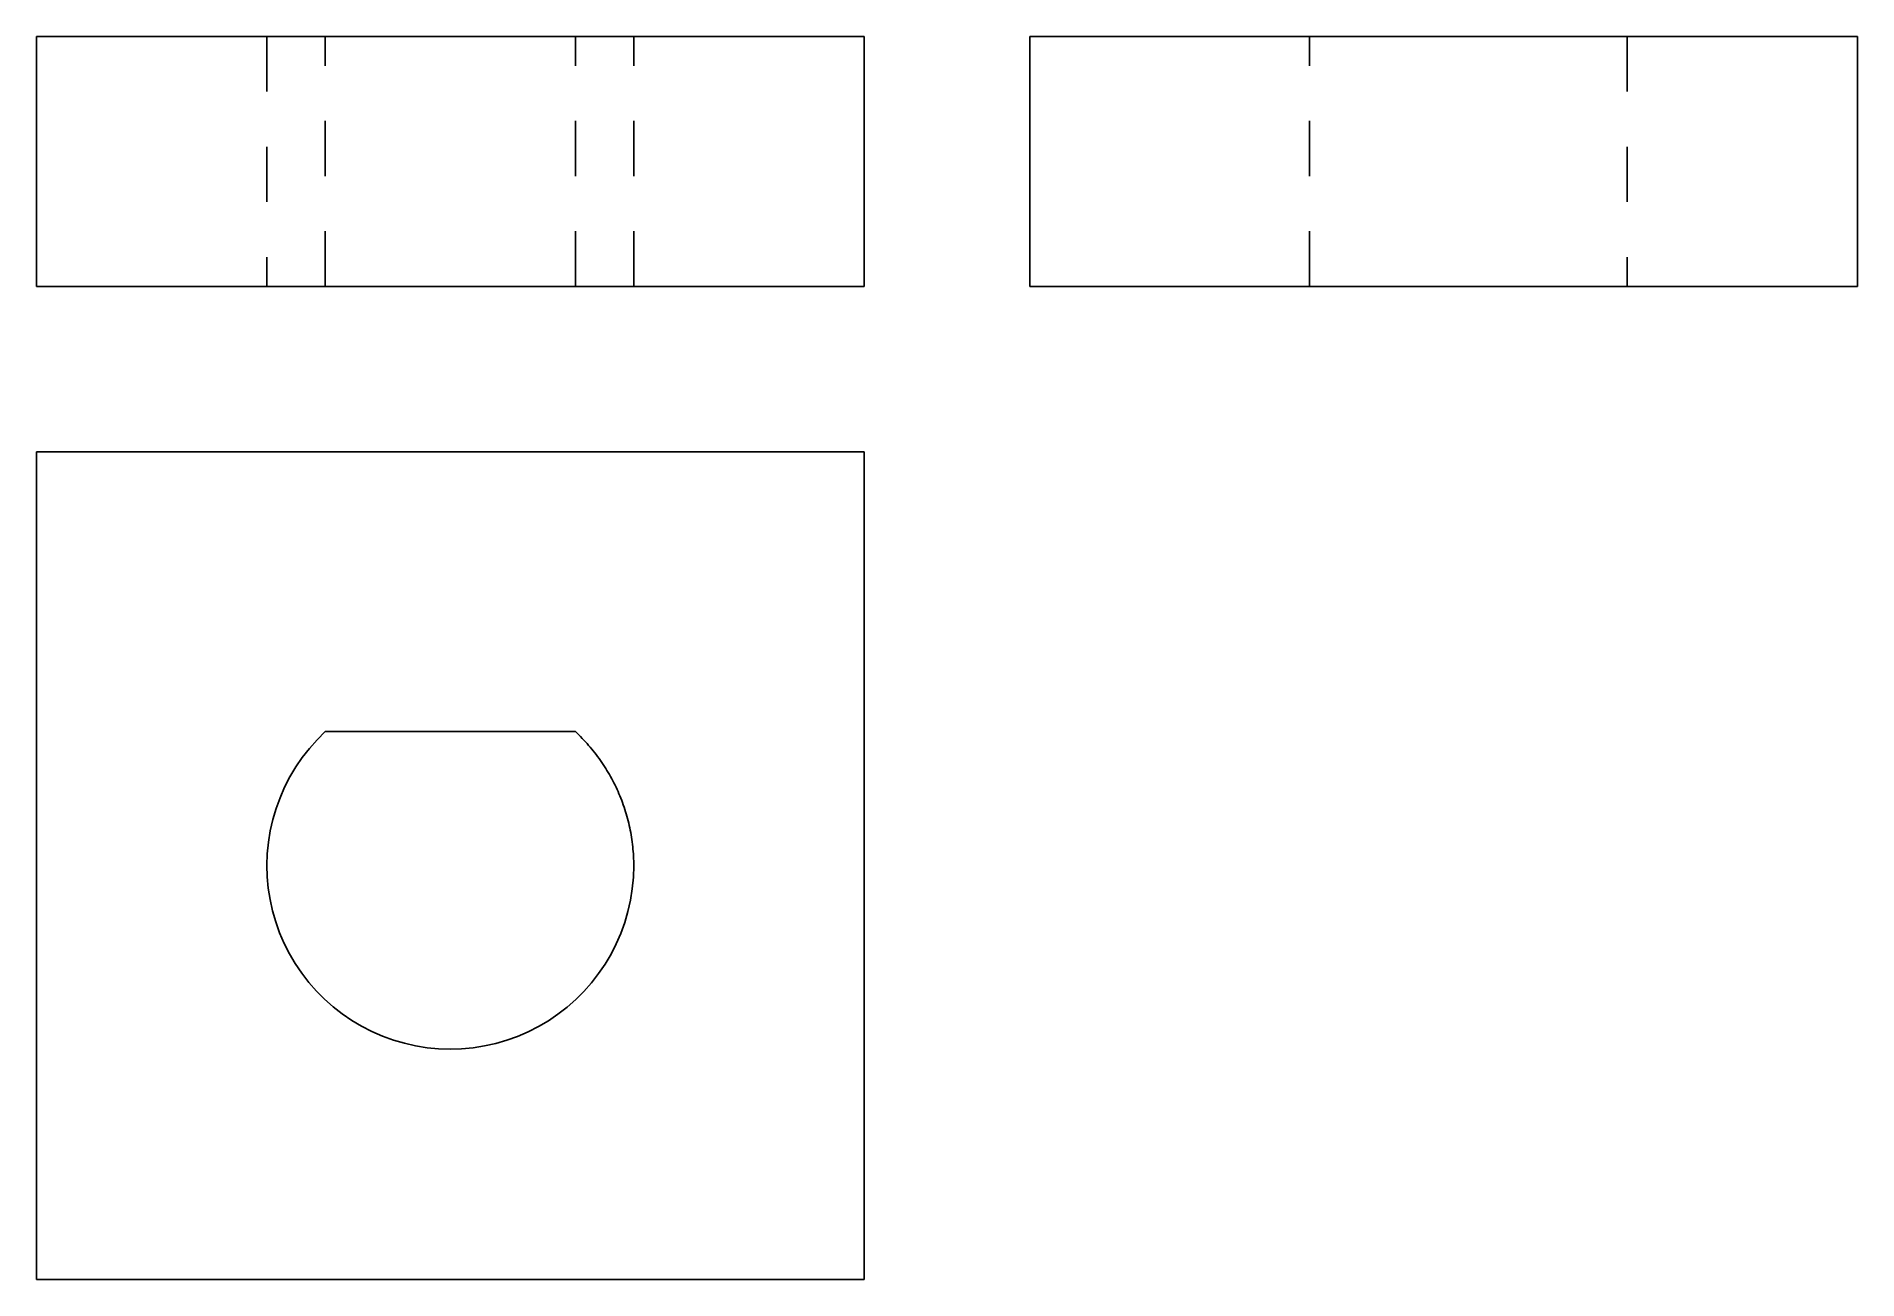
# Model space of a CAD drawing. Extents: x 0 to 3.3, y 0 to 2.25.
import ezdxf

# ---------------------------------------------------------------- set-up
doc = ezdxf.new("R2010")
doc.units = 0
doc.linetypes.add('HIDDEN', pattern=[0.075, 0.050025, -0.024975])
for name, color, linetype in [('FRONT', 7, 'CONTINUOUS'), ('FRONT_HID', 7, 'HIDDEN'), ('LEFT', 7, 'CONTINUOUS'), ('LEFT_HID', 7, 'HIDDEN'), ('TOP', 7, 'CONTINUOUS')]:
    doc.layers.add(name, color=color, linetype=linetype)

msp = doc.modelspace()

# ---------------------------------------------------------------- linework, layer by layer
at = {"layer": 'FRONT'}
for p, q in [((0, 1.8), (0, 2.253209)), ((1.5, 2.253209), (0, 2.253209)), ((1.5, 1.8), (1.5, 2.253209)), ((1.5, 1.8), (0, 1.8))]:
    msp.add_line(p, q, dxfattribs=at)
at = {"layer": 'FRONT_HID', "linetype": 'HIDDEN'}
for p, q in [((0.523395, 2.253209), (0.417646, 2.253209)), ((0.417646, 2.253209), (1.082354, 2.253209)), ((0.417646, 2.253209), (0.417646, 1.8)), ((0.976605, 2.253209), (0.523395, 2.253209)), ((0.523395, 1.8), (0.523395, 2.253209)), ((0.523395, 2.253209), (0.976605, 2.253209)), ((1.082354, 2.253209), (0.976605, 2.253209)), ((0.976605, 1.8), (0.976605, 2.253209)), ((1.082354, 1.8), (1.082354, 2.253209)), ((0.523395, 1.8), (0.417646, 1.8)), ((0.417646, 1.8), (1.082354, 1.8)), ((0.976605, 1.8), (0.523395, 1.8)), ((0.523395, 1.8), (0.976605, 1.8)), ((1.082354, 1.8), (0.976605, 1.8))]:
    msp.add_line(p, q, dxfattribs=at)
at = {"layer": 'LEFT'}
for p, q in [((1.8, 1.8), (1.8, 2.253209)), ((1.8, 2.253209), (3.3, 2.253209)), ((3.3, 1.8), (3.3, 2.253209)), ((1.8, 1.8), (3.3, 1.8))]:
    msp.add_line(p, q, dxfattribs=at)
at = {"layer": 'LEFT_HID', "linetype": 'HIDDEN'}
for p, q in [((2.221895, 2.253209), (2.219062, 2.253209)), ((2.219062, 2.253209), (2.221895, 2.253209)), ((2.224728, 2.253209), (2.221895, 2.253209)), ((2.221895, 2.253209), (2.224728, 2.253209)), ((2.227561, 2.253209), (2.224728, 2.253209)), ((2.224728, 2.253209), (2.227561, 2.253209)), ((2.230393, 2.253209), (2.227561, 2.253209)), ((2.227561, 2.253209), (2.230393, 2.253209)), ((2.233226, 2.253209), (2.230393, 2.253209)), ((2.230393, 2.253209), (2.233226, 2.253209)), ((2.236059, 2.253209), (2.233226, 2.253209)), ((2.233226, 2.253209), (2.236059, 2.253209)), ((2.238891, 2.253209), (2.236059, 2.253209)), ((2.236059, 2.253209), (2.238891, 2.253209)), ((2.241724, 2.253209), (2.238891, 2.253209)), ((2.238891, 2.253209), (2.241724, 2.253209)), ((2.244557, 2.253209), (2.241724, 2.253209)), ((2.241724, 2.253209), (2.244557, 2.253209)), ((2.247389, 2.253209), (2.244557, 2.253209)), ((2.244557, 2.253209), (2.247389, 2.253209)), ((2.250222, 2.253209), (2.247389, 2.253209)), ((2.247389, 2.253209), (2.250222, 2.253209)), ((2.253055, 2.253209), (2.250222, 2.253209)), ((2.250222, 2.253209), (2.253055, 2.253209)), ((2.255888, 2.253209), (2.253055, 2.253209)), ((2.253055, 2.253209), (2.255888, 2.253209)), ((2.25872, 2.253209), (2.255888, 2.253209)), ((2.255888, 2.253209), (2.25872, 2.253209)), ((2.261553, 2.253209), (2.25872, 2.253209)), ((2.25872, 2.253209), (2.261553, 2.253209)), ((2.264386, 2.253209), (2.261553, 2.253209)), ((2.261553, 2.253209), (2.264386, 2.253209)), ((2.267218, 2.253209), (2.264386, 2.253209)), ((2.264386, 2.253209), (2.267218, 2.253209)), ((2.270051, 2.253209), (2.267218, 2.253209)), ((2.267218, 2.253209), (2.270051, 2.253209)), ((2.272884, 2.253209), (2.270051, 2.253209)), ((2.270051, 2.253209), (2.272884, 2.253209)), ((2.275716, 2.253209), (2.272884, 2.253209)), ((2.272884, 2.253209), (2.275716, 2.253209)), ((2.278549, 2.253209), (2.275716, 2.253209)), ((2.275716, 2.253209), (2.278549, 2.253209)), ((2.281382, 2.253209), (2.278549, 2.253209)), ((2.278549, 2.253209), (2.281382, 2.253209)), ((2.284214, 2.253209), (2.281382, 2.253209)), ((2.281382, 2.253209), (2.284214, 2.253209)), ((2.287047, 2.253209), (2.284214, 2.253209)), ((2.284214, 2.253209), (2.287047, 2.253209)), ((2.28988, 2.253209), (2.287047, 2.253209)), ((2.287047, 2.253209), (2.28988, 2.253209)), ((2.292713, 2.253209), (2.28988, 2.253209)), ((2.28988, 2.253209), (2.292713, 2.253209)), ((2.295545, 2.253209), (2.292713, 2.253209)), ((2.292713, 2.253209), (2.295545, 2.253209)), ((2.298378, 2.253209), (2.295545, 2.253209)), ((2.295545, 2.253209), (2.298378, 2.253209)), ((2.301211, 2.253209), (2.298378, 2.253209)), ((2.298378, 2.253209), (2.301211, 2.253209)), ((2.304043, 2.253209), (2.301211, 2.253209)), ((2.301211, 2.253209), (2.304043, 2.253209)), ((2.306876, 2.253209), (2.304043, 2.253209)), ((2.304043, 2.253209), (2.306876, 2.253209)), ((2.55, 2.253209), (2.306876, 2.253209)), ((2.306876, 2.253209), (2.882353, 2.253209)), ((2.306876, 1.8), (2.306876, 2.253209)), ((2.306876, 1.8), (2.306876, 2.253209)), ((2.882353, 2.253209), (2.55, 2.253209)), ((2.882353, 2.253209), (2.882353, 1.8)), ((2.221895, 1.8), (2.219062, 1.8)), ((2.219062, 1.8), (2.221895, 1.8)), ((2.224728, 1.8), (2.221895, 1.8)), ((2.221895, 1.8), (2.224728, 1.8)), ((2.227561, 1.8), (2.224728, 1.8)), ((2.224728, 1.8), (2.227561, 1.8)), ((2.230393, 1.8), (2.227561, 1.8)), ((2.227561, 1.8), (2.230393, 1.8)), ((2.233226, 1.8), (2.230393, 1.8)), ((2.230393, 1.8), (2.233226, 1.8)), ((2.236059, 1.8), (2.233226, 1.8)), ((2.233226, 1.8), (2.236059, 1.8)), ((2.238891, 1.8), (2.236059, 1.8)), ((2.236059, 1.8), (2.238891, 1.8)), ((2.241724, 1.8), (2.238891, 1.8)), ((2.238891, 1.8), (2.241724, 1.8)), ((2.244557, 1.8), (2.241724, 1.8)), ((2.241724, 1.8), (2.244557, 1.8)), ((2.247389, 1.8), (2.244557, 1.8)), ((2.244557, 1.8), (2.247389, 1.8)), ((2.250222, 1.8), (2.247389, 1.8)), ((2.247389, 1.8), (2.250222, 1.8)), ((2.253055, 1.8), (2.250222, 1.8)), ((2.250222, 1.8), (2.253055, 1.8)), ((2.255888, 1.8), (2.253055, 1.8)), ((2.253055, 1.8), (2.255888, 1.8)), ((2.25872, 1.8), (2.255888, 1.8)), ((2.255888, 1.8), (2.25872, 1.8)), ((2.261553, 1.8), (2.25872, 1.8)), ((2.25872, 1.8), (2.261553, 1.8)), ((2.264386, 1.8), (2.261553, 1.8)), ((2.261553, 1.8), (2.264386, 1.8)), ((2.267218, 1.8), (2.264386, 1.8)), ((2.264386, 1.8), (2.267218, 1.8)), ((2.270051, 1.8), (2.267218, 1.8)), ((2.267218, 1.8), (2.270051, 1.8)), ((2.272884, 1.8), (2.270051, 1.8)), ((2.270051, 1.8), (2.272884, 1.8)), ((2.275716, 1.8), (2.272884, 1.8)), ((2.272884, 1.8), (2.275716, 1.8)), ((2.278549, 1.8), (2.275716, 1.8)), ((2.275716, 1.8), (2.278549, 1.8)), ((2.281382, 1.8), (2.278549, 1.8)), ((2.278549, 1.8), (2.281382, 1.8)), ((2.284214, 1.8), (2.281382, 1.8)), ((2.281382, 1.8), (2.284214, 1.8)), ((2.287047, 1.8), (2.284214, 1.8)), ((2.284214, 1.8), (2.287047, 1.8)), ((2.28988, 1.8), (2.287047, 1.8)), ((2.287047, 1.8), (2.28988, 1.8)), ((2.292713, 1.8), (2.28988, 1.8)), ((2.28988, 1.8), (2.292713, 1.8)), ((2.295545, 1.8), (2.292713, 1.8)), ((2.292713, 1.8), (2.295545, 1.8)), ((2.298378, 1.8), (2.295545, 1.8)), ((2.295545, 1.8), (2.298378, 1.8)), ((2.301211, 1.8), (2.298378, 1.8)), ((2.298378, 1.8), (2.301211, 1.8)), ((2.304043, 1.8), (2.301211, 1.8)), ((2.301211, 1.8), (2.304043, 1.8)), ((2.306876, 1.8), (2.304043, 1.8)), ((2.304043, 1.8), (2.306876, 1.8)), ((2.55, 1.8), (2.306876, 1.8)), ((2.306876, 1.8), (2.882353, 1.8)), ((2.882353, 1.8), (2.55, 1.8))]:
    msp.add_line(p, q, dxfattribs=at)
at = {"layer": 'TOP'}
for p, q in [((0, 1.5), (0, 0)), ((1.5, 1.5), (0, 1.5)), ((1.5, 0), (1.5, 1.5)), ((0.523395, 0.993124), (0.508563, 0.978401)), ((0.523395, 0.993124), (0.976605, 0.993124)), ((0.979752, 0.990152), (0.976605, 0.993124)), ((0.98286, 0.987139), (0.979752, 0.990152)), ((0.494685, 0.962775), (0.481817, 0.946308)), ((0.508563, 0.978401), (0.494685, 0.962775)), ((0.985929, 0.984086), (0.98286, 0.987139)), ((0.988958, 0.980993), (0.985929, 0.984086)), ((0.991946, 0.977862), (0.988958, 0.980993)), ((0.994893, 0.974691), (0.991946, 0.977862)), ((0.997799, 0.971483), (0.994893, 0.974691)), ((1.000663, 0.968236), (0.997799, 0.971483)), ((1.003484, 0.964953), (1.000663, 0.968236)), ((1.006262, 0.961633), (1.003484, 0.964953)), ((1.008997, 0.958278), (1.006262, 0.961633)), ((1.011687, 0.954887), (1.008997, 0.958278)), ((0.470009, 0.929065), (0.459309, 0.911113)), ((0.481817, 0.946308), (0.470009, 0.929065)), ((1.014334, 0.951461), (1.011687, 0.954887)), ((1.016935, 0.948001), (1.014334, 0.951461)), ((1.019491, 0.944508), (1.016935, 0.948001)), ((1.022002, 0.940982), (1.019491, 0.944508)), ((1.024466, 0.937423), (1.022002, 0.940982)), ((1.026884, 0.933832), (1.024466, 0.937423)), ((1.029255, 0.93021), (1.026884, 0.933832)), ((1.031578, 0.926558), (1.029255, 0.93021)), ((1.033854, 0.922876), (1.031578, 0.926558)), ((0.449757, 0.892525), (0.441393, 0.873373)), ((0.459309, 0.911113), (0.449757, 0.892525)), ((1.036081, 0.919164), (1.033854, 0.922876)), ((1.03826, 0.915424), (1.036081, 0.919164)), ((1.04039, 0.911655), (1.03826, 0.915424)), ((1.042471, 0.90786), (1.04039, 0.911655)), ((1.044502, 0.904037), (1.042471, 0.90786)), ((1.046483, 0.900188), (1.044502, 0.904037)), ((1.048414, 0.896314), (1.046483, 0.900188)), ((1.050295, 0.892415), (1.048414, 0.896314)), ((1.052124, 0.888492), (1.050295, 0.892415)), ((0.441393, 0.873373), (0.43425, 0.853733)), ((1.053902, 0.884545), (1.052124, 0.888492)), ((1.055629, 0.880576), (1.053902, 0.884545)), ((1.057303, 0.876584), (1.055629, 0.880576)), ((1.058926, 0.872571), (1.057303, 0.876584)), ((1.060496, 0.868537), (1.058926, 0.872571)), ((1.062014, 0.864483), (1.060496, 0.868537)), ((1.063478, 0.860409), (1.062014, 0.864483)), ((1.06489, 0.856317), (1.063478, 0.860409)), ((0.428354, 0.833684), (0.423731, 0.813303)), ((0.43425, 0.853733), (0.428354, 0.833684)), ((1.066248, 0.852207), (1.06489, 0.856317)), ((1.067552, 0.848079), (1.066248, 0.852207)), ((1.068803, 0.843935), (1.067552, 0.848079)), ((1.069999, 0.839775), (1.068803, 0.843935)), ((1.071141, 0.8356), (1.069999, 0.839775)), ((1.072229, 0.83141), (1.071141, 0.8356)), ((1.073262, 0.827206), (1.072229, 0.83141)), ((1.07424, 0.822989), (1.073262, 0.827206)), ((0.420397, 0.792672), (0.418367, 0.771872)), ((0.423731, 0.813303), (0.420397, 0.792672)), ((1.075163, 0.81876), (1.07424, 0.822989)), ((1.076031, 0.814519), (1.075163, 0.81876)), ((1.076844, 0.810268), (1.076031, 0.814519)), ((1.077601, 0.806006), (1.076844, 0.810268)), ((1.078302, 0.801734), (1.077601, 0.806006)), ((1.078948, 0.797454), (1.078302, 0.801734)), ((1.079539, 0.793165), (1.078948, 0.797454)), ((1.080073, 0.78887), (1.079539, 0.793165)), ((0.418367, 0.771872), (0.417648, 0.750986)), ((1.080551, 0.784568), (1.080073, 0.78887)), ((1.080973, 0.780259), (1.080551, 0.784568)), ((1.081339, 0.775946), (1.080973, 0.780259)), ((1.081649, 0.771629), (1.081339, 0.775946)), ((1.081903, 0.767307), (1.081649, 0.771629)), ((1.0821, 0.762983), (1.081903, 0.767307)), ((1.082241, 0.758657), (1.0821, 0.762983)), ((0.417648, 0.750986), (0.418243, 0.730095)), ((0.418243, 0.730095), (0.42015, 0.709284)), ((1.079728, 0.708306), (1.081697, 0.729112)), ((1.081697, 0.729112), (1.082354, 0.75)), ((1.082325, 0.754329), (1.082241, 0.758657)), ((1.082354, 0.75), (1.082325, 0.754329)), ((0.42015, 0.709284), (0.423361, 0.688633)), ((1.076456, 0.687665), (1.079728, 0.708306)), ((0.423361, 0.688633), (0.427863, 0.668226)), ((0.427863, 0.668226), (0.43364, 0.648141)), ((1.066057, 0.647203), (1.071892, 0.667271)), ((1.071892, 0.667271), (1.076456, 0.687665)), ((0.43364, 0.648141), (0.440667, 0.628459)), ((0.440667, 0.628459), (0.448917, 0.609258)), ((1.050664, 0.608366), (1.058971, 0.627542)), ((1.058971, 0.627542), (1.066057, 0.647203)), ((0.448917, 0.609258), (0.458358, 0.590613)), ((1.041168, 0.589749), (1.050664, 0.608366)), ((0.458358, 0.590613), (0.468952, 0.572599)), ((0.468952, 0.572599), (0.480657, 0.555286)), ((1.018764, 0.554488), (1.03052, 0.571766)), ((1.03052, 0.571766), (1.041168, 0.589749)), ((0.480657, 0.555286), (0.493428, 0.538743)), ((0.493428, 0.538743), (0.507212, 0.523035)), ((0.992113, 0.522316), (1.005945, 0.537983)), ((1.005945, 0.537983), (1.018764, 0.554488)), ((0.507212, 0.523035), (0.521957, 0.508224)), ((0.521957, 0.508224), (0.537603, 0.49437)), ((0.961637, 0.493741), (0.977325, 0.507549)), ((0.977325, 0.507549), (0.992113, 0.522316)), ((0.537603, 0.49437), (0.55409, 0.481526)), ((0.55409, 0.481526), (0.57135, 0.469744)), ((0.57135, 0.469744), (0.589318, 0.45907)), ((0.909819, 0.458595), (0.927818, 0.469216)), ((0.927818, 0.469216), (0.945113, 0.480946)), ((0.945113, 0.480946), (0.961637, 0.493741)), ((0.589318, 0.45907), (0.60792, 0.449546)), ((0.60792, 0.449546), (0.627084, 0.441211)), ((0.627084, 0.441211), (0.646735, 0.434096)), ((0.646735, 0.434096), (0.666793, 0.42823)), ((0.832252, 0.427985), (0.852328, 0.433791)), ((0.852328, 0.433791), (0.871999, 0.440848)), ((0.871999, 0.440848), (0.891188, 0.449126)), ((0.891188, 0.449126), (0.909819, 0.458595)), ((0.666793, 0.42823), (0.687181, 0.423637)), ((0.687181, 0.423637), (0.707817, 0.420334)), ((0.707817, 0.420334), (0.72862, 0.418335)), ((0.72862, 0.418335), (0.749507, 0.417647)), ((0.749507, 0.417647), (0.770396, 0.418273)), ((0.770396, 0.418273), (0.791205, 0.42021)), ((0.791205, 0.42021), (0.811851, 0.423452)), ((0.811851, 0.423452), (0.832252, 0.427985)), ((0, 0), (1.5, 0))]:
    msp.add_line(p, q, dxfattribs=at)

doc.saveas('drawing.dxf')
